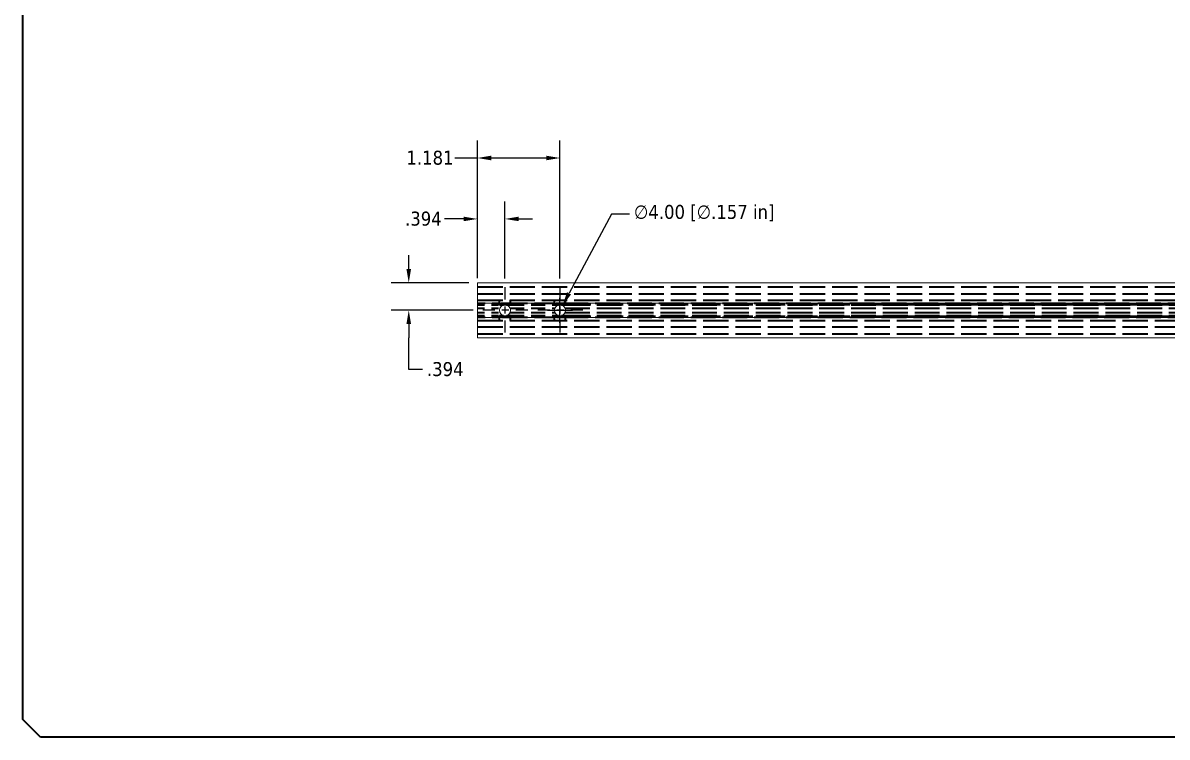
# Model space of a CAD drawing. Header units: inches. Extents: x 1 to 33.8, y 0.5 to 21.5.
# Drawn here: x 1 to 17.38, y 0.5 to 10.72 of the extents above; entities that cross this region are included whole.
import ezdxf

# ---------------------------------------------------------------- set-up
doc = ezdxf.new("R2010")
doc.units = ezdxf.units.IN
doc.header["$LTSCALE"] = 2
doc.header["$MEASUREMENT"] = 0
doc.linetypes.add('CHAIN', pattern=[0.7087, 0.4724, -0.0591, 0.1181, -0.0591])
doc.linetypes.add('DASHED', pattern=[0.2067, 0.1654, -0.0413])
doc.layers.get('0').update_dxf_attribs({"lineweight": 25})
for name, color, linetype, lineweight in [('Center Mark (ANSI)', 7, 'Continuous', 25), ('Dimension (ANSI)', 7, 'Continuous', 25), ('TITLE', 7, 'Continuous', 35), ('Visible (ANSI)', 7, 'Continuous', 18)]:
    doc.layers.add(name, color=color, linetype=linetype, lineweight=lineweight)
doc.layers.add('Hidden (ANSI)', color=9, linetype='DASHED', lineweight=35, true_color=0x808080)
doc.styles.add('Note Text (ANSI)', font='tahoma.ttf')
doc.dimstyles.new('Default (ANSI)', dxfattribs={"dimscale": 2, "dimtxt": 0.1, "dimasz": 0.098425, "dimexe": 0.125, "dimexo": 0.0625, "dimgap": 0.031496, "dimtad": 0, "dimtih": 1, "dimtoh": 1, "dimdec": 3, "dimrnd": 1e-08, "dimzin": 4, "dimdsep": 46, "dimtxsty": 'Note Text (ANSI)', "dimcen": 0.09, "dimdle": 0.393701, "dimclrd": 256, "dimclre": 256, "dimclrt": 256, "dimadec": 0, "dimazin": 1, "dimtfac": 1.2, "dimtofl": 0, "dimtmove": 0, "dimatfit": 3, "dimfxl": 0, "dimtolj": 1, "dimtzin": 4, "dimlwd": -1, "dimlwe": -1, "dimarcsym": 0})
doc.dimstyles.new('Default - mm [in] (ANSI)', dxfattribs={"dimscale": 2, "dimtxt": 0.1, "dimasz": 0.098425, "dimexe": 0.125, "dimexo": 0.063, "dimgap": 0.031496, "dimtad": 0, "dimtoh": 1, "dimlfac": 25.4, "dimrnd": 1e-08, "dimzin": 4, "dimdsep": 46, "dimtxsty": 'Note Text (ANSI)', "dimcen": 0.09, "dimdle": 0.393701, "dimclrd": 256, "dimclre": 256, "dimclrt": 256, "dimadec": 1, "dimazin": 1, "dimtfac": 1.2, "dimtofl": 0, "dimtmove": 0, "dimatfit": 3, "dimfxl": 0, "dimtolj": 1, "dimtzin": 4, "dimlwd": -1, "dimlwe": -1, "dimarcsym": 0})

# ---------------------------------------------------------------- blocks, each defined once
blk = doc.blocks.new('Borders B-Size')
at = {"layer": 'TITLE'}
for p, q in [((0.5, 0.375), (0.5, 10.625)), ((0.625, 0.25), (0.5, 0.375)), ((16.75, 0.25), (0.625, 0.25))]:
    blk.add_line(p, q, dxfattribs=at)
blk = doc.blocks.new('*D19')
at = {"layer": 'Defpoints', "color": 0, "transparency": 16777216}
for p in [(7.899, 7.914), (7.505, 7.001), (7.899, 6.936)]:
    blk.add_point(p, dxfattribs=at)
at = {"layer": 'Dimension (ANSI)', "transparency": 16777216}
for p, q in [((7.505, 7.126), (7.505, 8.164)), ((7.899, 7.061), (7.899, 8.164)), ((7.308, 7.914), (7.033, 7.914)), ((8.096, 7.914), (8.293, 7.914))]:
    blk.add_line(p, q, dxfattribs=at)
for points in [[(7.308, 7.947), (7.308, 7.882), (7.505, 7.914)], [(8.096, 7.947), (8.096, 7.882), (7.899, 7.914)]]:
    blk.add_solid(points, dxfattribs=at)
at = {"layer": 'Dimension (ANSI)', "transparency": 16777216, "insert": (6.469, 8.019), "char_height": 0.2, "attachment_point": 1, "style": 'Note Text (ANSI)'}
blk.add_mtext('\\A1;.394', dxfattribs=at)
blk = doc.blocks.new('*D20')
at = {"layer": 'Defpoints', "color": 0, "transparency": 16777216}
for p in [(8.686, 8.786), (7.505, 6.942), (8.686, 6.936)]:
    blk.add_point(p, dxfattribs=at)
at = {"layer": 'Dimension (ANSI)', "transparency": 16777216}
for p, q in [((7.505, 7.067), (7.505, 9.036)), ((8.686, 7.061), (8.686, 9.036)), ((7.505, 8.786), (7.182, 8.786)), ((8.49, 8.786), (7.702, 8.786))]:
    blk.add_line(p, q, dxfattribs=at)
for points in [[(7.702, 8.819), (7.702, 8.753), (7.505, 8.786)], [(8.49, 8.819), (8.49, 8.753), (8.686, 8.786)]]:
    blk.add_solid(points, dxfattribs=at)
at = {"layer": 'Dimension (ANSI)', "transparency": 16777216, "insert": (6.488, 8.89), "char_height": 0.2, "attachment_point": 1, "style": 'Note Text (ANSI)'}
blk.add_mtext('\\A1;1.181', dxfattribs=at)
blk = doc.blocks.new('*D21')
at = {"layer": 'Defpoints', "color": 0, "transparency": 16777216}
for p in [(7.505, 7.001), (6.522, 6.607), (7.57, 6.607)]:
    blk.add_point(p, dxfattribs=at)
at = {"layer": 'Dimension (ANSI)', "transparency": 16777216}
for p, q in [((6.522, 7.198), (6.522, 7.395)), ((7.38, 7.001), (6.272, 7.001)), ((7.445, 6.607), (6.272, 6.607)), ((6.522, 6.41), (6.522, 6.213)), ((6.522, 5.762), (6.522, 6.213)), ((6.719, 5.762), (6.522, 5.762))]:
    blk.add_line(p, q, dxfattribs=at)
for points in [[(6.489, 7.198), (6.555, 7.198), (6.522, 7.001)], [(6.489, 6.41), (6.555, 6.41), (6.522, 6.607)]]:
    blk.add_solid(points, dxfattribs=at)
at = {"layer": 'Dimension (ANSI)', "transparency": 16777216, "insert": (6.782, 5.866), "char_height": 0.2, "attachment_point": 1, "style": 'Note Text (ANSI)'}
blk.add_mtext('\\A1;.394', dxfattribs=at)
blk = doc.blocks.new('*D25')
at = {"layer": 'Defpoints', "color": 0, "transparency": 16777216}
for p in [(8.724, 6.677), (8.649, 6.538)]:
    blk.add_point(p, dxfattribs=at)
at = {"layer": 'Dimension (ANSI)', "transparency": 16777216}
for p, q in [((9.423, 7.984), (8.816, 6.85)), ((9.682, 7.984), (9.423, 7.984)), ((8.686, 6.427), (8.686, 6.787)), ((8.506, 6.607), (8.866, 6.607))]:
    blk.add_line(p, q, dxfattribs=at)
blk.add_solid([(8.787, 6.866), (8.845, 6.835), (8.724, 6.677)], dxfattribs=at)
at = {"layer": 'Dimension (ANSI)', "transparency": 16777216, "insert": (9.745, 8.115), "char_height": 0.2, "attachment_point": 1, "style": 'Note Text (ANSI)'}
blk.add_mtext('\\A1;∅4.00 [∅.157 in]', dxfattribs=at)

msp = doc.modelspace()

# ---------------------------------------------------------------- linework, layer by layer
at = {"layer": 'Center Mark (ANSI)', "linetype": 'CHAIN', "ltscale": 0.182523}
for p, q in [((7.898986, 6.935865), (7.898986, 6.278384)), ((8.686388, 6.935865), (8.686388, 6.278384)), ((8.227726, 6.607125), (7.570246, 6.607125)), ((9.015128, 6.607125), (8.357647, 6.607125))]:
    msp.add_line(p, q, dxfattribs=at)
at = {"layer": 'Hidden (ANSI)', "ltscale": 1.093036}
for p, q in [((7.505285, 6.94177), (27.387175, 6.94177)), ((7.505285, 6.843148), (27.387175, 6.843148)), ((7.505285, 6.751022), (27.387175, 6.751022)), ((7.505285, 6.463227), (27.387175, 6.463227)), ((7.505285, 6.371101), (27.387175, 6.371101)), ((7.505285, 6.272479), (27.387175, 6.272479))]:
    msp.add_line(p, q, dxfattribs=at)
at = {"layer": 'Hidden (ANSI)', "ltscale": 0.058372}
for p, q in [((7.820246, 6.689625), (7.820246, 6.751022)), ((7.977726, 6.689625), (7.977726, 6.751022)), ((8.607647, 6.689625), (8.607647, 6.751022)), ((8.765128, 6.689625), (8.765128, 6.751022)), ((7.820246, 6.463227), (7.820246, 6.524625)), ((7.977726, 6.463227), (7.977726, 6.524625)), ((8.607647, 6.463227), (8.607647, 6.524625)), ((8.765128, 6.463227), (8.765128, 6.524625))]:
    msp.add_line(p, q, dxfattribs=at)
at = {"layer": 'Hidden (ANSI)', "ltscale": 0.32831}
for p, q in [((7.505285, 6.706928), (7.850128, 6.706928)), ((7.505285, 6.507321), (7.850128, 6.507321))]:
    msp.add_line(p, q, dxfattribs=at)
at = {"layer": 'Hidden (ANSI)', "ltscale": 0.299852}
for p, q in [((7.505285, 6.689625), (7.820246, 6.689625)), ((7.505285, 6.524625), (7.820246, 6.524625))]:
    msp.add_line(p, q, dxfattribs=at)
at = {"layer": 'Hidden (ANSI)', "ltscale": 0.306178}
for p, q in [((7.505285, 6.683311), (7.826888, 6.683311)), ((7.505285, 6.638777), (7.826888, 6.638777)), ((7.505285, 6.575472), (7.826888, 6.575472)), ((7.505285, 6.530938), (7.826888, 6.530938))]:
    msp.add_line(p, q, dxfattribs=at)
at = {"layer": 'Hidden (ANSI)', "ltscale": 0.149876}
for p, q in [((7.820246, 6.689625), (7.977726, 6.689625)), ((8.607647, 6.689625), (8.765128, 6.689625)), ((7.820246, 6.524625), (7.977726, 6.524625)), ((8.607647, 6.524625), (8.765128, 6.524625))]:
    msp.add_line(p, q, dxfattribs=at)
at = {"layer": 'Hidden (ANSI)', "ltscale": 0.049619}
for p, q in [((7.826888, 6.683311), (7.879095, 6.683311)), ((7.918877, 6.683311), (7.971084, 6.683311)), ((8.61429, 6.683311), (8.666497, 6.683311)), ((8.706279, 6.683311), (8.758486, 6.683311)), ((7.826888, 6.530938), (7.879095, 6.530938)), ((7.918877, 6.530938), (7.971084, 6.530938)), ((8.61429, 6.530938), (8.666497, 6.530938)), ((8.706279, 6.530938), (8.758486, 6.530938))]:
    msp.add_line(p, q, dxfattribs=at)
at = {"layer": 'Hidden (ANSI)', "ltscale": 0.092961}
for p, q in [((7.850128, 6.706928), (7.947845, 6.706928)), ((8.637529, 6.706928), (8.735246, 6.706928)), ((7.850128, 6.507321), (7.947845, 6.507321)), ((8.637529, 6.507321), (8.735246, 6.507321))]:
    msp.add_line(p, q, dxfattribs=at)
at = {"layer": 'Hidden (ANSI)', "ltscale": 0.834161}
for p, q in [((7.947845, 6.706928), (8.637529, 6.706928)), ((7.947845, 6.507321), (8.637529, 6.507321))]:
    msp.add_line(p, q, dxfattribs=at)
at = {"layer": 'Hidden (ANSI)', "ltscale": 0.612456}
for p, q in [((7.971084, 6.683311), (8.61429, 6.683311)), ((7.971084, 6.638777), (8.61429, 6.638777)), ((7.971084, 6.575472), (8.61429, 6.575472)), ((7.971084, 6.530938), (8.61429, 6.530938))]:
    msp.add_line(p, q, dxfattribs=at)
at = {"layer": 'Hidden (ANSI)', "ltscale": 0.599804}
for p, q in [((7.977726, 6.689625), (8.607647, 6.689625)), ((7.977726, 6.524625), (8.607647, 6.524625))]:
    msp.add_line(p, q, dxfattribs=at)
at = {"layer": 'Hidden (ANSI)', "ltscale": 1.074247}
for p, q in [((8.735246, 6.706928), (27.387175, 6.706928)), ((8.735246, 6.507321), (27.387175, 6.507321))]:
    msp.add_line(p, q, dxfattribs=at)
at = {"layer": 'Hidden (ANSI)', "ltscale": 1.072908}
for p, q in [((8.758486, 6.683311), (27.387175, 6.683311)), ((8.758486, 6.638777), (27.387175, 6.638777)), ((8.758486, 6.575472), (27.387175, 6.575472)), ((8.758486, 6.530938), (27.387175, 6.530938))]:
    msp.add_line(p, q, dxfattribs=at)
at = {"layer": 'Hidden (ANSI)', "ltscale": 1.098685}
for p, q in [((8.765128, 6.689625), (27.387175, 6.689625)), ((8.765128, 6.524625), (27.387175, 6.524625))]:
    msp.add_line(p, q, dxfattribs=at)
at = {"layer": 'Hidden (ANSI)', "ltscale": 0.031676}
for points, knots in [([(7.820246, 6.689625), (7.820246, 6.689625), (7.820804, 6.689091), (7.823009, 6.686991), (7.824656, 6.685423), (7.826792, 6.683402), (7.82684, 6.683356), (7.826888, 6.683311)], [1.05289146091, 1.05289146091, 1.05289146091, 1.05289146091, 1.09382112623, 1.09382112623, 1.13475079155, 1.13475079155, 1.13568182014, 1.13568182014, 1.13568182014, 1.13568182014]), ([(7.971084, 6.683311), (7.971132, 6.683356), (7.97118, 6.683402), (7.973316, 6.685423), (7.974963, 6.686991), (7.977168, 6.689091), (7.977726, 6.689625), (7.977726, 6.689625)], [0.26817346107, 0.26817346107, 0.26817346107, 0.26817346107, 0.26910448966, 0.26910448966, 0.31003415498, 0.31003415498, 0.3509638203, 0.3509638203, 0.3509638203, 0.3509638203]), ([(8.607647, 6.689625), (8.607647, 6.689625), (8.608206, 6.689091), (8.610411, 6.686991), (8.612058, 6.685423), (8.614194, 6.683402), (8.614242, 6.683356), (8.61429, 6.683311)], [1.05289146091, 1.05289146091, 1.05289146091, 1.05289146091, 1.09382112623, 1.09382112623, 1.13475079155, 1.13475079155, 1.13568182014, 1.13568182014, 1.13568182014, 1.13568182014]), ([(8.758486, 6.683311), (8.758534, 6.683356), (8.758581, 6.683402), (8.760717, 6.685423), (8.762364, 6.686991), (8.764569, 6.689091), (8.765128, 6.689625), (8.765128, 6.689625)], [0.26817346107, 0.26817346107, 0.26817346107, 0.26817346107, 0.26910448966, 0.26910448966, 0.31003415498, 0.31003415498, 0.3509638203, 0.3509638203, 0.3509638203, 0.3509638203]), ([(7.826888, 6.530938), (7.82684, 6.530893), (7.826792, 6.530848), (7.824656, 6.528826), (7.823009, 6.527259), (7.820804, 6.525158), (7.820246, 6.524625), (7.820246, 6.524625)], [0.26817346107, 0.26817346107, 0.26817346107, 0.26817346107, 0.26910448966, 0.26910448966, 0.31003415498, 0.31003415498, 0.3509638203, 0.3509638203, 0.3509638203, 0.3509638203]), ([(7.977726, 6.524625), (7.977726, 6.524625), (7.977168, 6.525158), (7.974963, 6.527259), (7.973316, 6.528826), (7.97118, 6.530848), (7.971132, 6.530893), (7.971084, 6.530938)], [1.05289146091, 1.05289146091, 1.05289146091, 1.05289146091, 1.09382112623, 1.09382112623, 1.13475079155, 1.13475079155, 1.13568182014, 1.13568182014, 1.13568182014, 1.13568182014]), ([(8.61429, 6.530938), (8.614242, 6.530893), (8.614194, 6.530848), (8.612058, 6.528826), (8.610411, 6.527259), (8.608206, 6.525158), (8.607647, 6.524625), (8.607647, 6.524625)], [0.26817346107, 0.26817346107, 0.26817346107, 0.26817346107, 0.26910448966, 0.26910448966, 0.31003415498, 0.31003415498, 0.3509638203, 0.3509638203, 0.3509638203, 0.3509638203]), ([(8.765128, 6.524625), (8.765128, 6.524625), (8.764569, 6.525158), (8.762364, 6.527259), (8.760717, 6.528826), (8.758581, 6.530848), (8.758534, 6.530893), (8.758486, 6.530938)], [1.05289146091, 1.05289146091, 1.05289146091, 1.05289146091, 1.09382112623, 1.09382112623, 1.13475079155, 1.13475079155, 1.13568182014, 1.13568182014, 1.13568182014, 1.13568182014])]:
    msp.add_open_spline(points, degree=3, knots=knots, dxfattribs=at)
at = {"layer": 'Hidden (ANSI)', "ltscale": 0.193586}
for points, knots in [([(7.826888, 6.683311), (7.82703, 6.684632), (7.827213, 6.685936), (7.828087, 6.69081), (7.829109, 6.694083), (7.83164, 6.69907), (7.83348, 6.701373), (7.83873, 6.705504), (7.843835, 6.70676), (7.855496, 6.707112), (7.863584, 6.705731), (7.880923, 6.70302), (7.890201, 6.701854), (7.907771, 6.701854), (7.917049, 6.70302), (7.934388, 6.705731), (7.942476, 6.707112), (7.954137, 6.70676), (7.959242, 6.705504), (7.964492, 6.701373), (7.966332, 6.69907), (7.968863, 6.694083), (7.969885, 6.69081), (7.970759, 6.685936), (7.970942, 6.684632), (7.971084, 6.683311)], [0.548853647, 0.548853647, 0.548853647, 0.548853647, 0.5587452167, 0.5587452167, 0.586978515, 0.586978515, 0.6133690764, 0.6133690764, 0.6618781774, 0.6618781774, 0.7288230276, 0.7288230276, 0.7957678777, 0.7957678777, 0.8627127278, 0.8627127278, 0.929657578, 0.929657578, 0.978166679, 0.978166679, 1.0045572404, 1.0045572404, 1.0327905387, 1.0327905387, 1.0426821084, 1.0426821084, 1.0426821084, 1.0426821084]), ([(8.61429, 6.683311), (8.614432, 6.684632), (8.614615, 6.685936), (8.615488, 6.69081), (8.616511, 6.694083), (8.619042, 6.69907), (8.620882, 6.701373), (8.626132, 6.705504), (8.631236, 6.70676), (8.642898, 6.707112), (8.650986, 6.705731), (8.668325, 6.70302), (8.677602, 6.701854), (8.695173, 6.701854), (8.70445, 6.70302), (8.72179, 6.705731), (8.729877, 6.707112), (8.741539, 6.70676), (8.746644, 6.705504), (8.751893, 6.701373), (8.753733, 6.69907), (8.756265, 6.694083), (8.757287, 6.69081), (8.75816, 6.685936), (8.758344, 6.684632), (8.758486, 6.683311)], [0.548853647, 0.548853647, 0.548853647, 0.548853647, 0.5587452167, 0.5587452167, 0.586978515, 0.586978515, 0.6133690764, 0.6133690764, 0.6618781774, 0.6618781774, 0.7288230276, 0.7288230276, 0.7957678777, 0.7957678777, 0.8627127278, 0.8627127278, 0.929657578, 0.929657578, 0.978166679, 0.978166679, 1.0045572404, 1.0045572404, 1.0327905387, 1.0327905387, 1.0426821084, 1.0426821084, 1.0426821084, 1.0426821084]), ([(7.971084, 6.530938), (7.970942, 6.529617), (7.970759, 6.528313), (7.969885, 6.523439), (7.968863, 6.520166), (7.966332, 6.515179), (7.964492, 6.512876), (7.959242, 6.508745), (7.954137, 6.50749), (7.942476, 6.507137), (7.934388, 6.508518), (7.917049, 6.511229), (7.907771, 6.512396), (7.890201, 6.512396), (7.880923, 6.511229), (7.863584, 6.508518), (7.855496, 6.507137), (7.843835, 6.50749), (7.83873, 6.508745), (7.83348, 6.512876), (7.83164, 6.515179), (7.829109, 6.520166), (7.828087, 6.523439), (7.827213, 6.528313), (7.82703, 6.529617), (7.826888, 6.530938)], [0.0183417285, 0.0183417285, 0.0183417285, 0.0183417285, 0.0282332983, 0.0282332983, 0.0564665965, 0.0564665965, 0.082857158, 0.082857158, 0.1313662589, 0.1313662589, 0.1983111091, 0.1983111091, 0.2652559592, 0.2652559592, 0.3322008094, 0.3322008094, 0.3991456595, 0.3991456595, 0.4476547605, 0.4476547605, 0.4740453219, 0.4740453219, 0.5022786202, 0.5022786202, 0.5121701899, 0.5121701899, 0.5121701899, 0.5121701899]), ([(8.758486, 6.530938), (8.758344, 6.529617), (8.75816, 6.528313), (8.757287, 6.523439), (8.756265, 6.520166), (8.753733, 6.515179), (8.751893, 6.512876), (8.746644, 6.508745), (8.741539, 6.50749), (8.729877, 6.507137), (8.72179, 6.508518), (8.70445, 6.511229), (8.695173, 6.512396), (8.677602, 6.512396), (8.668325, 6.511229), (8.650986, 6.508518), (8.642898, 6.507137), (8.631236, 6.50749), (8.626132, 6.508745), (8.620882, 6.512876), (8.619042, 6.515179), (8.616511, 6.520166), (8.615488, 6.523439), (8.614615, 6.528313), (8.614432, 6.529617), (8.61429, 6.530938)], [0.0183417285, 0.0183417285, 0.0183417285, 0.0183417285, 0.0282332983, 0.0282332983, 0.0564665965, 0.0564665965, 0.082857158, 0.082857158, 0.1313662589, 0.1313662589, 0.1983111091, 0.1983111091, 0.2652559592, 0.2652559592, 0.3322008094, 0.3322008094, 0.3991456595, 0.3991456595, 0.4476547605, 0.4476547605, 0.4740453219, 0.4740453219, 0.5022786202, 0.5022786202, 0.5121701899, 0.5121701899, 0.5121701899, 0.5121701899])]:
    msp.add_open_spline(points, degree=3, knots=knots, dxfattribs=at)
at = {"layer": 'Visible (ANSI)'}
for p, q in [((7.505285, 7.000825), (27.387175, 7.000825)), ((7.505285, 6.94177), (7.505285, 7.000825)), ((7.505285, 6.94177), (7.505285, 6.730668)), ((7.505285, 6.710668), (7.505285, 6.730668)), ((7.505285, 6.710668), (27.387175, 6.710668)), ((7.505285, 6.710668), (7.505285, 6.70098)), ((7.505285, 6.70098), (7.505285, 6.51327)), ((7.505285, 6.51327), (7.505285, 6.503581)), ((7.505285, 6.503581), (27.387175, 6.503581)), ((7.505285, 6.483581), (7.505285, 6.503581)), ((7.505285, 6.483581), (7.505285, 6.272479)), ((7.505285, 6.213424), (7.505285, 6.272479)), ((7.505285, 6.213424), (27.387175, 6.213424))]:
    msp.add_line(p, q, dxfattribs=at)
for centre in [(7.898986, 6.607125), (8.686388, 6.607125)]:
    msp.add_circle(centre, 0.07874, dxfattribs=at)

# ---------------------------------------------------------------- block references
at = {"xscale": 2, "yscale": 2, "zscale": 2}
msp.add_blockref('Borders B-Size', (0, 0), dxfattribs=at)

# ---------------------------------------------------------------- dimensions: what is measured, and where the dimension line sits
at = {"layer": 'Dimension (ANSI)'}
for base, p1, p2, angle, override, picture, middle in [((8.686388, 8.785719), (7.505285, 6.94177), (8.686388, 6.935865), 180, {"dimgap": 0.031496, "dimtih": 0, "dimtoh": 0, "dimdec": 3, "dimtol": 0, "dimlim": 0, "dimtp": 0, "dimtm": 0, "dimtdec": 2, "dimatfit": 2}, '*D20', (6.803586, 8.785719)), ((7.898986, 7.914344), (7.505285, 7.000825), (7.898986, 6.935865), 180, {"dimgap": 0.031496, "dimtih": 0, "dimtoh": 0, "dimdec": 3, "dimtol": 0, "dimlim": 0, "dimtp": 0, "dimtm": 0, "dimtdec": 2, "dimatfit": 1}, '*D19', (6.719296, 7.914344)), ((6.522037, 6.607125), (7.505285, 7.000825), (7.570246, 6.607125), 270, {"dimgap": 0.031496, "dimtih": 1, "dimtoh": 1, "dimdec": 3, "dimtol": 0, "dimlim": 0, "dimtp": 0, "dimtm": 0, "dimtdec": 2, "dimtmove": 1, "dimatfit": 1}, '*D21', (6.540224, 5.761975))]:
    dim = msp.add_linear_dim(base=base, p1=p1, p2=p2, angle=angle, dimstyle='Default (ANSI)', override=override, dxfattribs=at)
    dim.commit()
    dim.dimension.update_dxf_attribs({"geometry": picture, "text_midpoint": middle, "dimtype": 160})
dim = msp.add_diameter_dim_2p(p1=(8.649259, 6.537688), p2=(8.723516, 6.676562), dimstyle='Default - mm [in] (ANSI)', override={"dimgap": 0.031496, "dimtih": 1, "dimdec": 2, "dimlfac": 25.4, "dimtol": 0, "dimlim": 0, "dimtp": 0, "dimtm": 0, "dimtdec": 2}, dxfattribs=at)
dim.commit()
dim.dimension.update_dxf_attribs({"geometry": '*D25', "text_midpoint": (10.779043, 7.984357), "dimtype": 163})

doc.saveas('drawing.dxf')
